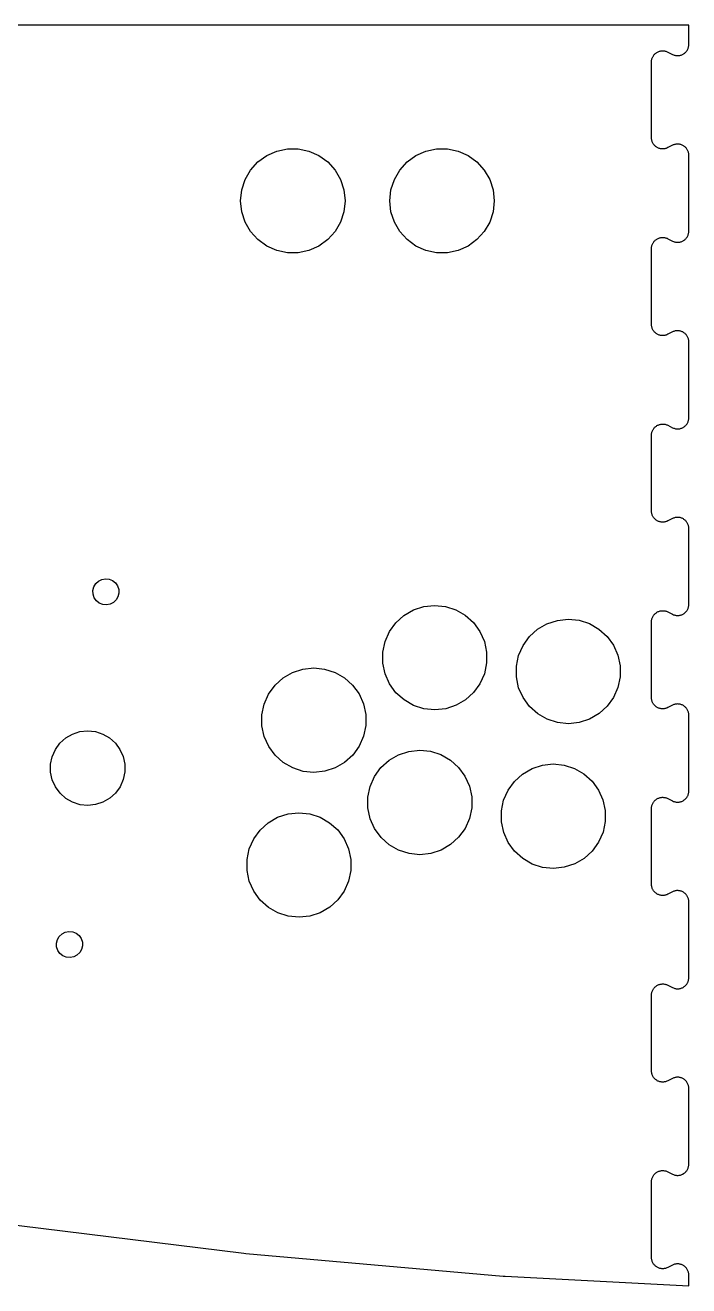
# Model space of a CAD drawing. Header units: metres. Extents: x -612 to 612, y -340 to 1400.
# Drawn here: x -282.9 to -105, y 362.3 to 700 of the extents above; entities that cross this region are included whole.
import ezdxf

# ---------------------------------------------------------------- set-up
doc = ezdxf.new("R2010")
doc.units = ezdxf.units.M

msp = doc.modelspace()

# ---------------------------------------------------------------- linework, layer by layer
for p, q in [((-105, 700), (-529.184, 700)), ((-105, 694.854), (-105, 700)), ((-114.136, 692.25), (-114, 692.38)), ((-114, 692.38), (-113.856, 692.501)), ((-113.856, 692.501), (-113.704, 692.613)), ((-113.704, 692.613), (-113.546, 692.715)), ((-113.546, 692.715), (-113.381, 692.807)), ((-113.381, 692.807), (-113.212, 692.889)), ((-113.212, 692.889), (-113.037, 692.959)), ((-113.037, 692.959), (-112.858, 693.019)), ((-112.858, 693.019), (-112.676, 693.067)), ((-112.676, 693.067), (-112.492, 693.104)), ((-112.492, 693.104), (-112.305, 693.129)), ((-112.305, 693.129), (-112.117, 693.142)), ((-112.117, 693.142), (-111.929, 693.144)), ((-111.929, 693.144), (-111.741, 693.133)), ((-111.741, 693.133), (-111.554, 693.111)), ((-111.554, 693.111), (-111.368, 693.077)), ((-111.368, 693.077), (-111.185, 693.032)), ((-111.185, 693.032), (-111.006, 692.975)), ((-111.006, 692.975), (-110.83, 692.907)), ((-110.83, 692.907), (-110.616, 692.808)), ((-110.616, 692.808), (-109.342, 692.171)), ((-106.393, 692.321), (-106.237, 692.427)), ((-106.237, 692.427), (-106.088, 692.543)), ((-106.088, 692.543), (-105.946, 692.667)), ((-105.946, 692.667), (-105.813, 692.8)), ((-105.813, 692.8), (-105.688, 692.942)), ((-105.688, 692.942), (-105.573, 693.091)), ((-105.573, 693.091), (-105.467, 693.247)), ((-105.467, 693.247), (-105.371, 693.409)), ((-105.371, 693.409), (-105.286, 693.577)), ((-105.286, 693.577), (-105.211, 693.75)), ((-105.211, 693.75), (-105.147, 693.927)), ((-105.147, 693.927), (-105.094, 694.108)), ((-105.094, 694.108), (-105.053, 694.292)), ((-105.053, 694.292), (-105.024, 694.478)), ((-105.024, 694.478), (-105.006, 694.666)), ((-105.006, 694.666), (-105, 694.854)), ((-115, 690.081), (-114.985, 690.423)), ((-115, 669.901), (-115, 690.081)), ((-114.985, 690.423), (-114.965, 690.592)), ((-114.965, 690.592), (-114.931, 690.778)), ((-114.931, 690.778), (-114.886, 690.961)), ((-114.886, 690.961), (-114.829, 691.14)), ((-114.829, 691.14), (-114.761, 691.316)), ((-114.761, 691.316), (-114.682, 691.487)), ((-114.682, 691.487), (-114.592, 691.653)), ((-114.592, 691.653), (-114.493, 691.812)), ((-114.493, 691.812), (-114.383, 691.966)), ((-114.383, 691.966), (-114.264, 692.112)), ((-114.264, 692.112), (-114.136, 692.25)), ((-109.342, 692.171), (-109.104, 692.065)), ((-109.104, 692.065), (-108.927, 692.001)), ((-108.927, 692.001), (-108.746, 691.948)), ((-108.746, 691.948), (-108.562, 691.907)), ((-108.562, 691.907), (-108.376, 691.878)), ((-108.376, 691.878), (-108.188, 691.86)), ((-108.188, 691.86), (-108, 691.854)), ((-108, 691.854), (-107.812, 691.86)), ((-107.812, 691.86), (-107.624, 691.878)), ((-107.624, 691.878), (-107.438, 691.907)), ((-107.438, 691.907), (-107.254, 691.948)), ((-107.254, 691.948), (-107.073, 692.001)), ((-107.073, 692.001), (-106.896, 692.065)), ((-106.896, 692.065), (-106.723, 692.14)), ((-106.723, 692.14), (-106.555, 692.225)), ((-106.555, 692.225), (-106.393, 692.321)), ((-114.993, 669.666), (-115, 669.901)), ((-114.975, 669.478), (-114.993, 669.666)), ((-114.945, 669.292), (-114.975, 669.478)), ((-114.904, 669.108), (-114.945, 669.292)), ((-114.852, 668.927), (-114.904, 669.108)), ((-114.788, 668.75), (-114.852, 668.927)), ((-114.713, 668.577), (-114.788, 668.75)), ((-218.151, 665.074), (-215.477, 666.265)), ((-215.477, 666.265), (-212.614, 666.873)), ((-212.614, 666.873), (-209.688, 666.873)), ((-209.688, 666.873), (-206.825, 666.265)), ((-206.825, 666.265), (-204.151, 665.074)), ((-178.151, 665.074), (-175.477, 666.265)), ((-175.477, 666.265), (-172.614, 666.873)), ((-172.614, 666.873), (-169.688, 666.873)), ((-169.688, 666.873), (-166.825, 666.265)), ((-166.825, 666.265), (-164.151, 665.074)), ((-114.628, 668.409), (-114.713, 668.577)), ((-114.532, 668.248), (-114.628, 668.409)), ((-114.426, 668.092), (-114.532, 668.248)), ((-114.31, 667.943), (-114.426, 668.092)), ((-114.186, 667.802), (-114.31, 667.943)), ((-114.053, 667.668), (-114.186, 667.802)), ((-113.911, 667.544), (-114.053, 667.668)), ((-113.762, 667.428), (-113.911, 667.544)), ((-113.607, 667.322), (-113.762, 667.428)), ((-113.445, 667.227), (-113.607, 667.322)), ((-113.277, 667.141), (-113.445, 667.227)), ((-113.104, 667.066), (-113.277, 667.141)), ((-112.927, 667.002), (-113.104, 667.066)), ((-112.746, 666.95), (-112.927, 667.002)), ((-112.562, 666.909), (-112.746, 666.95)), ((-112.376, 666.879), (-112.562, 666.909)), ((-112.188, 666.862), (-112.376, 666.879)), ((-112, 666.856), (-112.188, 666.862)), ((-111.812, 666.862), (-112, 666.856)), ((-111.624, 666.879), (-111.812, 666.862)), ((-111.438, 666.909), (-111.624, 666.879)), ((-111.254, 666.95), (-111.438, 666.909)), ((-111.073, 667.002), (-111.254, 666.95)), ((-110.913, 667.06), (-111.073, 667.002)), ((-110.6, 667.2), (-110.913, 667.06)), ((-109.342, 667.829), (-110.6, 667.2)), ((-109.171, 667.908), (-109.342, 667.829)), ((-108.995, 667.976), (-109.171, 667.908)), ((-108.815, 668.033), (-108.995, 667.976)), ((-108.632, 668.079), (-108.815, 668.033)), ((-108.447, 668.112), (-108.632, 668.079)), ((-108.26, 668.135), (-108.447, 668.112)), ((-108.071, 668.145), (-108.26, 668.135)), ((-107.883, 668.144), (-108.071, 668.145)), ((-107.695, 668.13), (-107.883, 668.144)), ((-107.508, 668.105), (-107.695, 668.13)), ((-107.323, 668.069), (-107.508, 668.105)), ((-107.141, 668.02), (-107.323, 668.069)), ((-106.962, 667.961), (-107.141, 668.02)), ((-106.788, 667.89), (-106.962, 667.961)), ((-106.618, 667.809), (-106.788, 667.89)), ((-106.453, 667.716), (-106.618, 667.809)), ((-106.295, 667.614), (-106.453, 667.716)), ((-106.143, 667.502), (-106.295, 667.614)), ((-105.999, 667.381), (-106.143, 667.502)), ((-105.863, 667.251), (-105.999, 667.381)), ((-105.735, 667.113), (-105.863, 667.251)), ((-105.616, 666.967), (-105.735, 667.113)), ((-105.506, 666.813), (-105.616, 666.967)), ((-105.406, 666.653), (-105.506, 666.813)), ((-105.317, 666.488), (-105.406, 666.653)), ((-105.238, 666.316), (-105.317, 666.488)), ((-105.17, 666.141), (-105.238, 666.316)), ((-105.113, 665.961), (-105.17, 666.141)), ((-105.067, 665.778), (-105.113, 665.961)), ((-105.033, 665.593), (-105.067, 665.778)), ((-105.011, 665.406), (-105.033, 665.593)), ((-105, 665.146), (-105.011, 665.406)), ((-222.477, 661.179), (-220.519, 663.354)), ((-220.519, 663.354), (-218.151, 665.074)), ((-204.151, 665.074), (-201.783, 663.354)), ((-201.783, 663.354), (-199.825, 661.179)), ((-182.477, 661.179), (-180.519, 663.354)), ((-180.519, 663.354), (-178.151, 665.074)), ((-164.151, 665.074), (-161.783, 663.354)), ((-161.783, 663.354), (-159.825, 661.179)), ((-105, 644.854), (-105, 665.146)), ((-224.845, 655.861), (-223.941, 658.644)), ((-223.941, 658.644), (-222.477, 661.179)), ((-199.825, 661.179), (-198.361, 658.644)), ((-198.361, 658.644), (-197.457, 655.861)), ((-184.845, 655.861), (-183.941, 658.644)), ((-183.941, 658.644), (-182.477, 661.179)), ((-159.825, 661.179), (-158.361, 658.644)), ((-158.361, 658.644), (-157.457, 655.861)), ((-225.151, 652.95), (-224.845, 655.861)), ((-197.457, 655.861), (-197.151, 652.95)), ((-185.151, 652.95), (-184.845, 655.861)), ((-157.457, 655.861), (-157.151, 652.95)), ((-224.845, 650.039), (-225.151, 652.95)), ((-197.151, 652.95), (-197.457, 650.039)), ((-184.845, 650.039), (-185.151, 652.95)), ((-157.151, 652.95), (-157.457, 650.039)), ((-223.941, 647.256), (-224.845, 650.039)), ((-197.457, 650.039), (-198.361, 647.256)), ((-183.941, 647.256), (-184.845, 650.039)), ((-157.457, 650.039), (-158.361, 647.256)), ((-222.477, 644.721), (-223.941, 647.256)), ((-198.361, 647.256), (-199.825, 644.721)), ((-182.477, 644.721), (-183.941, 647.256)), ((-158.361, 647.256), (-159.825, 644.721)), ((-220.519, 642.546), (-222.477, 644.721)), ((-218.151, 640.826), (-220.519, 642.546)), ((-201.783, 642.546), (-204.151, 640.826)), ((-199.825, 644.721), (-201.783, 642.546)), ((-180.519, 642.546), (-182.477, 644.721)), ((-178.151, 640.826), (-180.519, 642.546)), ((-161.783, 642.546), (-164.151, 640.826)), ((-159.825, 644.721), (-161.783, 642.546)), ((-114.592, 641.653), (-114.493, 641.812)), ((-114.493, 641.812), (-114.383, 641.966)), ((-114.383, 641.966), (-114.264, 642.112)), ((-114.264, 642.112), (-114.136, 642.25)), ((-114.136, 642.25), (-114, 642.38)), ((-114, 642.38), (-113.856, 642.501)), ((-113.856, 642.501), (-113.704, 642.613)), ((-113.704, 642.613), (-113.546, 642.715)), ((-113.546, 642.715), (-113.381, 642.807)), ((-113.381, 642.807), (-113.212, 642.889)), ((-113.212, 642.889), (-113.037, 642.959)), ((-113.037, 642.959), (-112.858, 643.019)), ((-112.858, 643.019), (-112.676, 643.067)), ((-112.676, 643.067), (-112.492, 643.104)), ((-112.492, 643.104), (-112.305, 643.129)), ((-112.305, 643.129), (-112.117, 643.142)), ((-112.117, 643.142), (-111.929, 643.144)), ((-111.929, 643.144), (-111.741, 643.133)), ((-111.741, 643.133), (-111.554, 643.111)), ((-111.554, 643.111), (-111.368, 643.077)), ((-111.368, 643.077), (-111.185, 643.032)), ((-111.185, 643.032), (-111.006, 642.975)), ((-111.006, 642.975), (-110.83, 642.907)), ((-110.83, 642.907), (-110.616, 642.808)), ((-110.616, 642.808), (-109.342, 642.171)), ((-109.342, 642.171), (-109.104, 642.065)), ((-109.104, 642.065), (-108.927, 642.001)), ((-108.927, 642.001), (-108.746, 641.948)), ((-108.746, 641.948), (-108.562, 641.907)), ((-108.562, 641.907), (-108.376, 641.878)), ((-108.376, 641.878), (-108.188, 641.86)), ((-108.188, 641.86), (-108, 641.854)), ((-108, 641.854), (-107.812, 641.86)), ((-107.812, 641.86), (-107.624, 641.878)), ((-107.624, 641.878), (-107.438, 641.907)), ((-107.438, 641.907), (-107.254, 641.948)), ((-107.254, 641.948), (-107.073, 642.001)), ((-107.073, 642.001), (-106.896, 642.065)), ((-106.896, 642.065), (-106.723, 642.14)), ((-106.723, 642.14), (-106.555, 642.225)), ((-106.555, 642.225), (-106.393, 642.321)), ((-106.393, 642.321), (-106.237, 642.427)), ((-106.237, 642.427), (-106.088, 642.543)), ((-106.088, 642.543), (-105.946, 642.667)), ((-105.946, 642.667), (-105.813, 642.8)), ((-105.813, 642.8), (-105.688, 642.942)), ((-105.688, 642.942), (-105.573, 643.091)), ((-105.573, 643.091), (-105.467, 643.247)), ((-105.467, 643.247), (-105.371, 643.409)), ((-105.371, 643.409), (-105.286, 643.577)), ((-105.286, 643.577), (-105.211, 643.75)), ((-105.211, 643.75), (-105.147, 643.927)), ((-105.147, 643.927), (-105.094, 644.108)), ((-105.094, 644.108), (-105.053, 644.292)), ((-105.053, 644.292), (-105.024, 644.478)), ((-105.024, 644.478), (-105.006, 644.666)), ((-105.006, 644.666), (-105, 644.854)), ((-215.477, 639.635), (-218.151, 640.826)), ((-212.614, 639.027), (-215.477, 639.635)), ((-209.688, 639.027), (-212.614, 639.027)), ((-206.825, 639.635), (-209.688, 639.027)), ((-204.151, 640.826), (-206.825, 639.635)), ((-175.477, 639.635), (-178.151, 640.826)), ((-172.614, 639.027), (-175.477, 639.635)), ((-169.688, 639.027), (-172.614, 639.027)), ((-166.825, 639.635), (-169.688, 639.027)), ((-164.151, 640.826), (-166.825, 639.635)), ((-115, 640.081), (-114.985, 640.423)), ((-115, 619.901), (-115, 640.081)), ((-114.985, 640.423), (-114.965, 640.592)), ((-114.965, 640.592), (-114.931, 640.778)), ((-114.931, 640.778), (-114.886, 640.961)), ((-114.886, 640.961), (-114.829, 641.14)), ((-114.829, 641.14), (-114.761, 641.316)), ((-114.761, 641.316), (-114.682, 641.487)), ((-114.682, 641.487), (-114.592, 641.653)), ((-114.993, 619.666), (-115, 619.901)), ((-114.975, 619.478), (-114.993, 619.666)), ((-114.945, 619.292), (-114.975, 619.478)), ((-114.904, 619.108), (-114.945, 619.292)), ((-114.852, 618.927), (-114.904, 619.108)), ((-114.788, 618.75), (-114.852, 618.927)), ((-114.713, 618.577), (-114.788, 618.75)), ((-114.628, 618.409), (-114.713, 618.577)), ((-114.532, 618.248), (-114.628, 618.409)), ((-114.426, 618.092), (-114.532, 618.248)), ((-114.31, 617.943), (-114.426, 618.092)), ((-108.632, 618.079), (-108.815, 618.033)), ((-108.447, 618.112), (-108.632, 618.079)), ((-108.26, 618.135), (-108.447, 618.112)), ((-108.071, 618.145), (-108.26, 618.135)), ((-107.883, 618.144), (-108.071, 618.145)), ((-107.695, 618.13), (-107.883, 618.144)), ((-107.508, 618.105), (-107.695, 618.13)), ((-107.323, 618.069), (-107.508, 618.105)), ((-107.141, 618.02), (-107.323, 618.069)), ((-114.186, 617.802), (-114.31, 617.943)), ((-114.053, 617.668), (-114.186, 617.802)), ((-113.911, 617.544), (-114.053, 617.668)), ((-113.762, 617.428), (-113.911, 617.544)), ((-113.607, 617.322), (-113.762, 617.428)), ((-113.445, 617.227), (-113.607, 617.322)), ((-113.277, 617.141), (-113.445, 617.227)), ((-113.104, 617.066), (-113.277, 617.141)), ((-112.927, 617.002), (-113.104, 617.066)), ((-112.746, 616.95), (-112.927, 617.002)), ((-112.562, 616.909), (-112.746, 616.95)), ((-112.376, 616.879), (-112.562, 616.909)), ((-112.188, 616.862), (-112.376, 616.879)), ((-112, 616.856), (-112.188, 616.862)), ((-111.812, 616.862), (-112, 616.856)), ((-111.624, 616.879), (-111.812, 616.862)), ((-111.438, 616.909), (-111.624, 616.879)), ((-111.254, 616.95), (-111.438, 616.909)), ((-111.073, 617.002), (-111.254, 616.95)), ((-110.913, 617.06), (-111.073, 617.002)), ((-110.6, 617.2), (-110.913, 617.06)), ((-109.342, 617.829), (-110.6, 617.2)), ((-109.171, 617.908), (-109.342, 617.829)), ((-108.995, 617.976), (-109.171, 617.908)), ((-108.815, 618.033), (-108.995, 617.976)), ((-106.962, 617.961), (-107.141, 618.02)), ((-106.788, 617.89), (-106.962, 617.961)), ((-106.618, 617.809), (-106.788, 617.89)), ((-106.453, 617.716), (-106.618, 617.809)), ((-106.295, 617.614), (-106.453, 617.716)), ((-106.143, 617.502), (-106.295, 617.614)), ((-105.999, 617.381), (-106.143, 617.502)), ((-105.863, 617.251), (-105.999, 617.381)), ((-105.735, 617.113), (-105.863, 617.251)), ((-105.616, 616.967), (-105.735, 617.113)), ((-105.506, 616.813), (-105.616, 616.967)), ((-105.406, 616.653), (-105.506, 616.813)), ((-105.317, 616.488), (-105.406, 616.653)), ((-105.238, 616.316), (-105.317, 616.488)), ((-105.17, 616.141), (-105.238, 616.316)), ((-105.113, 615.961), (-105.17, 616.141)), ((-105.067, 615.778), (-105.113, 615.961)), ((-105.033, 615.593), (-105.067, 615.778)), ((-105.011, 615.406), (-105.033, 615.593)), ((-105, 615.146), (-105.011, 615.406)), ((-105, 594.854), (-105, 615.146)), ((-105.053, 594.292), (-105.024, 594.478)), ((-105.024, 594.478), (-105.006, 594.666)), ((-105.006, 594.666), (-105, 594.854)), ((-114.886, 590.961), (-114.829, 591.14)), ((-114.829, 591.14), (-114.761, 591.316)), ((-114.761, 591.316), (-114.682, 591.487)), ((-114.682, 591.487), (-114.592, 591.653)), ((-114.592, 591.653), (-114.493, 591.812)), ((-114.493, 591.812), (-114.383, 591.966)), ((-114.383, 591.966), (-114.264, 592.112)), ((-114.264, 592.112), (-114.136, 592.25)), ((-114.136, 592.25), (-114, 592.38)), ((-114, 592.38), (-113.856, 592.501)), ((-113.856, 592.501), (-113.704, 592.613)), ((-113.704, 592.613), (-113.546, 592.715)), ((-113.546, 592.715), (-113.381, 592.807)), ((-113.381, 592.807), (-113.212, 592.889)), ((-113.212, 592.889), (-113.037, 592.959)), ((-113.037, 592.959), (-112.858, 593.019)), ((-112.858, 593.019), (-112.676, 593.067)), ((-112.676, 593.067), (-112.492, 593.104)), ((-112.492, 593.104), (-112.305, 593.129)), ((-112.305, 593.129), (-112.117, 593.142)), ((-112.117, 593.142), (-111.929, 593.144)), ((-111.929, 593.144), (-111.741, 593.133)), ((-111.741, 593.133), (-111.554, 593.111)), ((-111.554, 593.111), (-111.368, 593.077)), ((-111.368, 593.077), (-111.185, 593.032)), ((-111.185, 593.032), (-111.006, 592.975)), ((-111.006, 592.975), (-110.83, 592.907)), ((-110.83, 592.907), (-110.616, 592.808)), ((-110.616, 592.808), (-109.342, 592.171)), ((-109.342, 592.171), (-109.104, 592.065)), ((-109.104, 592.065), (-108.927, 592.001)), ((-108.927, 592.001), (-108.746, 591.948)), ((-108.746, 591.948), (-108.562, 591.907)), ((-108.562, 591.907), (-108.376, 591.878)), ((-108.376, 591.878), (-108.188, 591.86)), ((-108.188, 591.86), (-108, 591.854)), ((-108, 591.854), (-107.812, 591.86)), ((-107.812, 591.86), (-107.624, 591.878)), ((-107.624, 591.878), (-107.438, 591.907)), ((-107.438, 591.907), (-107.254, 591.948)), ((-107.254, 591.948), (-107.073, 592.001)), ((-107.073, 592.001), (-106.896, 592.065)), ((-106.896, 592.065), (-106.723, 592.14)), ((-106.723, 592.14), (-106.555, 592.225)), ((-106.555, 592.225), (-106.393, 592.321)), ((-106.393, 592.321), (-106.237, 592.427)), ((-106.237, 592.427), (-106.088, 592.543)), ((-106.088, 592.543), (-105.946, 592.667)), ((-105.946, 592.667), (-105.813, 592.8)), ((-105.813, 592.8), (-105.688, 592.942)), ((-105.688, 592.942), (-105.573, 593.091)), ((-105.573, 593.091), (-105.467, 593.247)), ((-105.467, 593.247), (-105.371, 593.409)), ((-105.371, 593.409), (-105.286, 593.577)), ((-105.286, 593.577), (-105.211, 593.75)), ((-105.211, 593.75), (-105.147, 593.927)), ((-105.147, 593.927), (-105.094, 594.108)), ((-105.094, 594.108), (-105.053, 594.292)), ((-115, 590.081), (-114.985, 590.423)), ((-115, 569.901), (-115, 590.081)), ((-114.985, 590.423), (-114.965, 590.592)), ((-114.965, 590.592), (-114.931, 590.778)), ((-114.931, 590.778), (-114.886, 590.961)), ((-114.993, 569.666), (-115, 569.901)), ((-114.975, 569.478), (-114.993, 569.666)), ((-114.945, 569.292), (-114.975, 569.478)), ((-114.904, 569.108), (-114.945, 569.292)), ((-114.852, 568.927), (-114.904, 569.108)), ((-114.788, 568.75), (-114.852, 568.927)), ((-114.713, 568.577), (-114.788, 568.75)), ((-114.628, 568.409), (-114.713, 568.577)), ((-114.532, 568.248), (-114.628, 568.409)), ((-114.426, 568.092), (-114.532, 568.248)), ((-114.31, 567.943), (-114.426, 568.092)), ((-114.186, 567.802), (-114.31, 567.943)), ((-114.053, 567.668), (-114.186, 567.802)), ((-113.911, 567.544), (-114.053, 567.668)), ((-113.762, 567.428), (-113.911, 567.544)), ((-113.607, 567.322), (-113.762, 567.428)), ((-109.342, 567.829), (-110.6, 567.2)), ((-109.171, 567.908), (-109.342, 567.829)), ((-108.995, 567.976), (-109.171, 567.908)), ((-108.815, 568.033), (-108.995, 567.976)), ((-108.632, 568.079), (-108.815, 568.033)), ((-108.447, 568.112), (-108.632, 568.079)), ((-108.26, 568.135), (-108.447, 568.112)), ((-108.071, 568.145), (-108.26, 568.135)), ((-107.883, 568.144), (-108.071, 568.145)), ((-107.695, 568.13), (-107.883, 568.144)), ((-107.508, 568.105), (-107.695, 568.13)), ((-107.323, 568.069), (-107.508, 568.105)), ((-107.141, 568.02), (-107.323, 568.069)), ((-106.962, 567.961), (-107.141, 568.02)), ((-106.788, 567.89), (-106.962, 567.961)), ((-106.618, 567.809), (-106.788, 567.89)), ((-106.453, 567.716), (-106.618, 567.809)), ((-106.295, 567.614), (-106.453, 567.716)), ((-106.143, 567.502), (-106.295, 567.614)), ((-105.999, 567.381), (-106.143, 567.502)), ((-105.863, 567.251), (-105.999, 567.381)), ((-113.445, 567.227), (-113.607, 567.322)), ((-113.277, 567.141), (-113.445, 567.227)), ((-113.104, 567.066), (-113.277, 567.141)), ((-112.927, 567.002), (-113.104, 567.066)), ((-112.746, 566.95), (-112.927, 567.002)), ((-112.562, 566.909), (-112.746, 566.95)), ((-112.376, 566.879), (-112.562, 566.909)), ((-112.188, 566.862), (-112.376, 566.879)), ((-112, 566.856), (-112.188, 566.862)), ((-111.812, 566.862), (-112, 566.856)), ((-111.624, 566.879), (-111.812, 566.862)), ((-111.438, 566.909), (-111.624, 566.879)), ((-111.254, 566.95), (-111.438, 566.909)), ((-111.073, 567.002), (-111.254, 566.95)), ((-110.913, 567.06), (-111.073, 567.002)), ((-110.6, 567.2), (-110.913, 567.06)), ((-105.735, 567.113), (-105.863, 567.251)), ((-105.616, 566.967), (-105.735, 567.113)), ((-105.506, 566.813), (-105.616, 566.967)), ((-105.406, 566.653), (-105.506, 566.813)), ((-105.317, 566.488), (-105.406, 566.653)), ((-105.238, 566.316), (-105.317, 566.488)), ((-105.17, 566.141), (-105.238, 566.316)), ((-105.113, 565.961), (-105.17, 566.141)), ((-105.067, 565.778), (-105.113, 565.961)), ((-105.033, 565.593), (-105.067, 565.778)), ((-105.011, 565.406), (-105.033, 565.593)), ((-105, 565.146), (-105.011, 565.406)), ((-105, 544.854), (-105, 565.146)), ((-264.007, 550.393), (-263.281, 551.075)), ((-263.281, 551.075), (-262.392, 551.525)), ((-262.392, 551.525), (-261.412, 551.706)), ((-261.412, 551.706), (-260.422, 551.604)), ((-260.422, 551.604), (-259.5, 551.227)), ((-259.5, 551.227), (-258.721, 550.605)), ((-258.721, 550.605), (-258.15, 549.789)), ((-264.754, 548.568), (-264.512, 549.534)), ((-264.714, 547.573), (-264.754, 548.568)), ((-264.396, 546.629), (-264.714, 547.573)), ((-264.512, 549.534), (-264.007, 550.393)), ((-258.15, 549.789), (-257.831, 548.845)), ((-257.791, 547.85), (-258.033, 546.883)), ((-257.831, 548.845), (-257.791, 547.85)), ((-263.824, 545.813), (-264.396, 546.629)), ((-263.046, 545.191), (-263.824, 545.813)), ((-262.124, 544.814), (-263.046, 545.191)), ((-261.133, 544.712), (-262.124, 544.814)), ((-260.153, 544.893), (-261.133, 544.712)), ((-259.264, 545.342), (-260.153, 544.893)), ((-258.538, 546.024), (-259.264, 545.342)), ((-258.033, 546.883), (-258.538, 546.024)), ((-178.836, 543.346), (-176.054, 544.256)), ((-176.054, 544.256), (-173.144, 544.567)), ((-173.144, 544.567), (-170.233, 544.267)), ((-170.233, 544.267), (-167.448, 543.367)), ((-105.286, 543.577), (-105.211, 543.75)), ((-105.211, 543.75), (-105.147, 543.927)), ((-105.147, 543.927), (-105.094, 544.108)), ((-105.094, 544.108), (-105.053, 544.292)), ((-105.053, 544.292), (-105.024, 544.478)), ((-105.024, 544.478), (-105.006, 544.666)), ((-105.006, 544.666), (-105, 544.854)), ((-183.54, 539.915), (-181.368, 541.878)), ((-181.368, 541.878), (-178.836, 543.346)), ((-167.448, 543.367), (-164.91, 541.909)), ((-164.91, 541.909), (-162.732, 539.955)), ((-143.026, 539.651), (-140.245, 540.56)), ((-140.245, 540.56), (-137.334, 540.872)), ((-137.334, 540.872), (-134.423, 540.571)), ((-134.423, 540.571), (-131.638, 539.672)), ((-115, 540.081), (-114.985, 540.423)), ((-114.985, 540.423), (-114.965, 540.592)), ((-114.965, 540.592), (-114.931, 540.778)), ((-114.931, 540.778), (-114.886, 540.961)), ((-114.886, 540.961), (-114.829, 541.14)), ((-114.829, 541.14), (-114.761, 541.316)), ((-114.761, 541.316), (-114.682, 541.487)), ((-114.682, 541.487), (-114.592, 541.653)), ((-114.592, 541.653), (-114.493, 541.812)), ((-114.493, 541.812), (-114.383, 541.966)), ((-114.383, 541.966), (-114.264, 542.112)), ((-114.264, 542.112), (-114.136, 542.25)), ((-114.136, 542.25), (-114, 542.38)), ((-114, 542.38), (-113.856, 542.501)), ((-113.856, 542.501), (-113.704, 542.613)), ((-113.704, 542.613), (-113.546, 542.715)), ((-113.546, 542.715), (-113.381, 542.807)), ((-113.381, 542.807), (-113.212, 542.889)), ((-113.212, 542.889), (-113.037, 542.959)), ((-113.037, 542.959), (-112.858, 543.019)), ((-112.858, 543.019), (-112.676, 543.067)), ((-112.676, 543.067), (-112.492, 543.104)), ((-112.492, 543.104), (-112.305, 543.129)), ((-112.305, 543.129), (-112.117, 543.142)), ((-112.117, 543.142), (-111.929, 543.144)), ((-111.929, 543.144), (-111.741, 543.133)), ((-111.741, 543.133), (-111.554, 543.111)), ((-111.554, 543.111), (-111.368, 543.077)), ((-111.368, 543.077), (-111.185, 543.032)), ((-111.185, 543.032), (-111.006, 542.975)), ((-111.006, 542.975), (-110.83, 542.907)), ((-110.83, 542.907), (-110.616, 542.808)), ((-110.616, 542.808), (-109.342, 542.171)), ((-109.342, 542.171), (-109.104, 542.065)), ((-109.104, 542.065), (-108.927, 542.001)), ((-108.927, 542.001), (-108.746, 541.948)), ((-108.746, 541.948), (-108.562, 541.907)), ((-108.562, 541.907), (-108.376, 541.878)), ((-108.376, 541.878), (-108.188, 541.86)), ((-108.188, 541.86), (-108, 541.854)), ((-108, 541.854), (-107.812, 541.86)), ((-107.812, 541.86), (-107.624, 541.878)), ((-107.624, 541.878), (-107.438, 541.907)), ((-107.438, 541.907), (-107.254, 541.948)), ((-107.254, 541.948), (-107.073, 542.001)), ((-107.073, 542.001), (-106.896, 542.065)), ((-106.896, 542.065), (-106.723, 542.14)), ((-106.723, 542.14), (-106.555, 542.225)), ((-106.555, 542.225), (-106.393, 542.321)), ((-106.393, 542.321), (-106.237, 542.427)), ((-106.237, 542.427), (-106.088, 542.543)), ((-106.088, 542.543), (-105.946, 542.667)), ((-105.946, 542.667), (-105.813, 542.8)), ((-105.813, 542.8), (-105.688, 542.942)), ((-105.688, 542.942), (-105.573, 543.091)), ((-105.573, 543.091), (-105.467, 543.247)), ((-105.467, 543.247), (-105.371, 543.409)), ((-105.371, 543.409), (-105.286, 543.577)), ((-186.441, 534.868), (-185.255, 537.544)), ((-185.255, 537.544), (-183.54, 539.915)), ((-162.732, 539.955), (-161.007, 537.59)), ((-161.007, 537.59), (-159.811, 534.918)), ((-147.73, 536.22), (-145.558, 538.182)), ((-145.558, 538.182), (-143.026, 539.651)), ((-131.638, 539.672), (-129.1, 538.214)), ((-129.1, 538.214), (-126.922, 536.259)), ((-115, 519.901), (-115, 540.081)), ((-187.044, 532.004), (-186.441, 534.868)), ((-159.811, 534.918), (-159.197, 532.057)), ((-150.631, 531.173), (-149.446, 533.849)), ((-149.446, 533.849), (-147.73, 536.22)), ((-126.922, 536.259), (-125.197, 533.895)), ((-125.197, 533.895), (-124.001, 531.223)), ((-187.038, 529.077), (-187.044, 532.004)), ((-159.197, 532.057), (-159.192, 529.13)), ((-151.234, 528.309), (-150.631, 531.173)), ((-124.001, 531.223), (-123.387, 528.362)), ((-211.228, 526.582), (-208.446, 527.492)), ((-208.446, 527.492), (-205.536, 527.803)), ((-205.536, 527.803), (-202.625, 527.503)), ((-202.625, 527.503), (-199.84, 526.604)), ((-186.424, 526.216), (-187.038, 529.077)), ((-159.192, 529.13), (-159.795, 526.266)), ((-151.228, 525.382), (-151.234, 528.309)), ((-123.387, 528.362), (-123.382, 525.435)), ((-215.931, 523.151), (-213.76, 525.114)), ((-213.76, 525.114), (-211.228, 526.582)), ((-199.84, 526.604), (-197.302, 525.145)), ((-197.302, 525.145), (-195.123, 523.191)), ((-185.229, 523.544), (-186.424, 526.216)), ((-183.504, 521.18), (-185.229, 523.544)), ((-160.98, 523.59), (-162.696, 521.219)), ((-159.795, 526.266), (-160.98, 523.59)), ((-150.615, 522.52), (-151.228, 525.382)), ((-123.382, 525.435), (-123.985, 522.571)), ((-218.833, 518.104), (-217.647, 520.78)), ((-217.647, 520.78), (-215.931, 523.151)), ((-195.123, 523.191), (-193.399, 520.826)), ((-193.399, 520.826), (-192.203, 518.155)), ((-181.325, 519.225), (-183.504, 521.18)), ((-162.696, 521.219), (-164.867, 519.256)), ((-149.419, 519.849), (-150.615, 522.52)), ((-123.985, 522.571), (-125.17, 519.895)), ((-219.436, 515.24), (-218.833, 518.104)), ((-192.203, 518.155), (-191.589, 515.293)), ((-178.788, 517.767), (-181.325, 519.225)), ((-176.003, 516.867), (-178.788, 517.767)), ((-173.091, 516.567), (-176.003, 516.867)), ((-170.181, 516.878), (-173.091, 516.567)), ((-167.399, 517.788), (-170.181, 516.878)), ((-164.867, 519.256), (-167.399, 517.788)), ((-147.694, 517.484), (-149.419, 519.849)), ((-145.515, 515.53), (-147.694, 517.484)), ((-126.886, 517.524), (-129.058, 515.561)), ((-125.17, 519.895), (-126.886, 517.524)), ((-114.993, 519.666), (-115, 519.901)), ((-114.975, 519.478), (-114.993, 519.666)), ((-114.945, 519.292), (-114.975, 519.478)), ((-114.904, 519.108), (-114.945, 519.292)), ((-114.852, 518.927), (-114.904, 519.108)), ((-114.788, 518.75), (-114.852, 518.927)), ((-114.713, 518.577), (-114.788, 518.75)), ((-114.628, 518.409), (-114.713, 518.577)), ((-114.532, 518.248), (-114.628, 518.409)), ((-114.426, 518.092), (-114.532, 518.248)), ((-114.31, 517.943), (-114.426, 518.092)), ((-114.186, 517.802), (-114.31, 517.943)), ((-114.053, 517.668), (-114.186, 517.802)), ((-113.911, 517.544), (-114.053, 517.668)), ((-113.762, 517.428), (-113.911, 517.544)), ((-113.607, 517.322), (-113.762, 517.428)), ((-113.445, 517.227), (-113.607, 517.322)), ((-113.277, 517.141), (-113.445, 517.227)), ((-113.104, 517.066), (-113.277, 517.141)), ((-112.927, 517.002), (-113.104, 517.066)), ((-112.746, 516.95), (-112.927, 517.002)), ((-112.562, 516.909), (-112.746, 516.95)), ((-112.376, 516.879), (-112.562, 516.909)), ((-112.188, 516.862), (-112.376, 516.879)), ((-112, 516.856), (-112.188, 516.862)), ((-111.812, 516.862), (-112, 516.856)), ((-111.624, 516.879), (-111.812, 516.862)), ((-111.438, 516.909), (-111.624, 516.879)), ((-111.254, 516.95), (-111.438, 516.909)), ((-111.073, 517.002), (-111.254, 516.95)), ((-110.913, 517.06), (-111.073, 517.002)), ((-110.6, 517.2), (-110.913, 517.06)), ((-109.342, 517.829), (-110.6, 517.2)), ((-109.171, 517.908), (-109.342, 517.829)), ((-108.995, 517.976), (-109.171, 517.908)), ((-108.815, 518.033), (-108.995, 517.976)), ((-108.632, 518.079), (-108.815, 518.033)), ((-108.447, 518.112), (-108.632, 518.079)), ((-108.26, 518.135), (-108.447, 518.112)), ((-108.071, 518.145), (-108.26, 518.135)), ((-107.883, 518.144), (-108.071, 518.145)), ((-107.695, 518.13), (-107.883, 518.144)), ((-107.508, 518.105), (-107.695, 518.13)), ((-107.323, 518.069), (-107.508, 518.105)), ((-107.141, 518.02), (-107.323, 518.069)), ((-106.962, 517.961), (-107.141, 518.02)), ((-106.788, 517.89), (-106.962, 517.961)), ((-106.618, 517.809), (-106.788, 517.89)), ((-106.453, 517.716), (-106.618, 517.809)), ((-106.295, 517.614), (-106.453, 517.716)), ((-106.143, 517.502), (-106.295, 517.614)), ((-105.999, 517.381), (-106.143, 517.502)), ((-105.863, 517.251), (-105.999, 517.381)), ((-105.735, 517.113), (-105.863, 517.251)), ((-105.616, 516.967), (-105.735, 517.113)), ((-105.506, 516.813), (-105.616, 516.967)), ((-105.406, 516.653), (-105.506, 516.813)), ((-219.43, 512.314), (-219.436, 515.24)), ((-191.589, 515.293), (-191.584, 512.366)), ((-142.978, 514.071), (-145.515, 515.53)), ((-140.193, 513.172), (-142.978, 514.071)), ((-131.589, 514.093), (-134.371, 513.183)), ((-129.058, 515.561), (-131.589, 514.093)), ((-105.317, 516.488), (-105.406, 516.653)), ((-105.238, 516.316), (-105.317, 516.488)), ((-105.17, 516.141), (-105.238, 516.316)), ((-105.113, 515.961), (-105.17, 516.141)), ((-105.067, 515.778), (-105.113, 515.961)), ((-105.033, 515.593), (-105.067, 515.778)), ((-105.011, 515.406), (-105.033, 515.593)), ((-105, 515.146), (-105.011, 515.406)), ((-105, 494.854), (-105, 515.146)), ((-272.041, 509.039), (-270.233, 510.088)), ((-270.233, 510.088), (-268.246, 510.737)), ((-268.246, 510.737), (-266.167, 510.96)), ((-266.167, 510.96), (-264.088, 510.745)), ((-264.088, 510.745), (-262.098, 510.103)), ((-262.098, 510.103), (-260.286, 509.061)), ((-218.816, 509.452), (-219.43, 512.314)), ((-191.584, 512.366), (-192.187, 509.502)), ((-137.281, 512.872), (-140.193, 513.172)), ((-134.371, 513.183), (-137.281, 512.872)), ((-274.818, 505.943), (-273.592, 507.637)), ((-273.592, 507.637), (-272.041, 509.039)), ((-260.286, 509.061), (-258.729, 507.665)), ((-258.729, 507.665), (-257.497, 505.976)), ((-217.621, 506.78), (-218.816, 509.452)), ((-215.896, 504.416), (-217.621, 506.78)), ((-193.372, 506.826), (-195.088, 504.455)), ((-192.187, 509.502), (-193.372, 506.826)), ((-276.095, 501.986), (-275.665, 504.032)), ((-275.665, 504.032), (-274.818, 505.943)), ((-257.497, 505.976), (-256.644, 504.068)), ((-256.644, 504.068), (-256.205, 502.024)), ((-213.717, 502.462), (-215.896, 504.416)), ((-195.088, 504.455), (-197.259, 502.493)), ((-185.371, 503.084), (-182.839, 504.552)), ((-182.839, 504.552), (-180.058, 505.462)), ((-180.058, 505.462), (-177.147, 505.773)), ((-177.147, 505.773), (-174.236, 505.473)), ((-174.236, 505.473), (-171.451, 504.573)), ((-171.451, 504.573), (-168.913, 503.115)), ((-276.091, 499.896), (-276.095, 501.986)), ((-275.653, 497.852), (-276.091, 499.896)), ((-256.201, 499.933), (-256.632, 497.888)), ((-256.205, 502.024), (-256.201, 499.933)), ((-211.18, 501.003), (-213.717, 502.462)), ((-208.394, 500.104), (-211.18, 501.003)), ((-205.483, 499.803), (-208.394, 500.104)), ((-202.573, 500.115), (-205.483, 499.803)), ((-199.791, 501.025), (-202.573, 500.115)), ((-197.259, 502.493), (-199.791, 501.025)), ((-189.259, 498.75), (-187.543, 501.121)), ((-187.543, 501.121), (-185.371, 503.084)), ((-168.913, 503.115), (-166.735, 501.161)), ((-166.735, 501.161), (-165.01, 498.796)), ((-149.562, 499.388), (-147.03, 500.857)), ((-147.03, 500.857), (-144.248, 501.766)), ((-144.248, 501.766), (-141.338, 502.078)), ((-141.338, 502.078), (-138.426, 501.777)), ((-138.426, 501.777), (-135.641, 500.878)), ((-135.641, 500.878), (-133.104, 499.42)), ((-274.799, 495.943), (-275.653, 497.852)), ((-256.632, 497.888), (-257.479, 495.976)), ((-190.444, 496.074), (-189.259, 498.75)), ((-165.01, 498.796), (-163.814, 496.124)), ((-153.449, 495.055), (-151.733, 497.426)), ((-151.733, 497.426), (-149.562, 499.388)), ((-133.104, 499.42), (-130.925, 497.465)), ((-130.925, 497.465), (-129.2, 495.101)), ((-273.567, 494.254), (-274.799, 495.943)), ((-272.011, 492.858), (-273.567, 494.254)), ((-258.704, 494.283), (-260.255, 492.881)), ((-257.479, 495.976), (-258.704, 494.283)), ((-191.047, 493.21), (-190.444, 496.074)), ((-191.041, 490.283), (-191.047, 493.21)), ((-163.814, 496.124), (-163.2, 493.263)), ((-163.2, 493.263), (-163.195, 490.336)), ((-154.634, 492.379), (-153.449, 495.055)), ((-129.2, 495.101), (-128.005, 492.429)), ((-112.676, 493.067), (-112.492, 493.104)), ((-112.492, 493.104), (-112.305, 493.129)), ((-112.305, 493.129), (-112.117, 493.142)), ((-112.117, 493.142), (-111.929, 493.144)), ((-111.929, 493.144), (-111.741, 493.133)), ((-111.741, 493.133), (-111.554, 493.111)), ((-111.554, 493.111), (-111.368, 493.077)), ((-111.368, 493.077), (-111.185, 493.032)), ((-105.688, 492.942), (-105.573, 493.091)), ((-105.573, 493.091), (-105.467, 493.247)), ((-105.467, 493.247), (-105.371, 493.409)), ((-105.371, 493.409), (-105.286, 493.577)), ((-105.286, 493.577), (-105.211, 493.75)), ((-105.211, 493.75), (-105.147, 493.927)), ((-105.147, 493.927), (-105.094, 494.108)), ((-105.094, 494.108), (-105.053, 494.292)), ((-105.053, 494.292), (-105.024, 494.478)), ((-105.024, 494.478), (-105.006, 494.666)), ((-105.006, 494.666), (-105, 494.854)), ((-270.198, 491.817), (-272.011, 492.858)), ((-268.209, 491.174), (-270.198, 491.817)), ((-266.129, 490.96), (-268.209, 491.174)), ((-264.051, 491.182), (-266.129, 490.96)), ((-262.064, 491.832), (-264.051, 491.182)), ((-260.255, 492.881), (-262.064, 491.832)), ((-190.428, 487.422), (-191.041, 490.283)), ((-163.195, 490.336), (-163.798, 487.472)), ((-155.237, 489.515), (-154.634, 492.379)), ((-128.005, 492.429), (-127.391, 489.568)), ((-115, 490.081), (-114.985, 490.423)), ((-115, 469.901), (-115, 490.081)), ((-114.985, 490.423), (-114.965, 490.592)), ((-114.965, 490.592), (-114.931, 490.778)), ((-114.931, 490.778), (-114.886, 490.961)), ((-114.886, 490.961), (-114.829, 491.14)), ((-114.829, 491.14), (-114.761, 491.316)), ((-114.761, 491.316), (-114.682, 491.487)), ((-114.682, 491.487), (-114.592, 491.653)), ((-114.592, 491.653), (-114.493, 491.812)), ((-114.493, 491.812), (-114.383, 491.966)), ((-114.383, 491.966), (-114.264, 492.112)), ((-114.264, 492.112), (-114.136, 492.25)), ((-114.136, 492.25), (-114, 492.38)), ((-114, 492.38), (-113.856, 492.501)), ((-113.856, 492.501), (-113.704, 492.613)), ((-113.704, 492.613), (-113.546, 492.715)), ((-113.546, 492.715), (-113.381, 492.807)), ((-113.381, 492.807), (-113.212, 492.889)), ((-113.212, 492.889), (-113.037, 492.959)), ((-113.037, 492.959), (-112.858, 493.019)), ((-112.858, 493.019), (-112.676, 493.067)), ((-111.185, 493.032), (-111.006, 492.975)), ((-111.006, 492.975), (-110.83, 492.907)), ((-110.83, 492.907), (-110.616, 492.808)), ((-110.616, 492.808), (-109.342, 492.171)), ((-109.342, 492.171), (-109.104, 492.065)), ((-109.104, 492.065), (-108.927, 492.001)), ((-108.927, 492.001), (-108.746, 491.948)), ((-108.746, 491.948), (-108.562, 491.907)), ((-108.562, 491.907), (-108.376, 491.878)), ((-108.376, 491.878), (-108.188, 491.86)), ((-108.188, 491.86), (-108, 491.854)), ((-108, 491.854), (-107.812, 491.86)), ((-107.812, 491.86), (-107.624, 491.878)), ((-107.624, 491.878), (-107.438, 491.907)), ((-107.438, 491.907), (-107.254, 491.948)), ((-107.254, 491.948), (-107.073, 492.001)), ((-107.073, 492.001), (-106.896, 492.065)), ((-106.896, 492.065), (-106.723, 492.14)), ((-106.723, 492.14), (-106.555, 492.225)), ((-106.555, 492.225), (-106.393, 492.321)), ((-106.393, 492.321), (-106.237, 492.427)), ((-106.237, 492.427), (-106.088, 492.543)), ((-106.088, 492.543), (-105.946, 492.667)), ((-105.946, 492.667), (-105.813, 492.8)), ((-105.813, 492.8), (-105.688, 492.942)), ((-217.763, 486.32), (-215.231, 487.788)), ((-215.231, 487.788), (-212.449, 488.698)), ((-212.449, 488.698), (-209.539, 489.009)), ((-209.539, 489.009), (-206.628, 488.709)), ((-206.628, 488.709), (-203.843, 487.81)), ((-203.843, 487.81), (-201.305, 486.351)), ((-201.305, 486.351), (-199.126, 484.397)), ((-189.232, 484.75), (-190.428, 487.422)), ((-163.798, 487.472), (-164.983, 484.796)), ((-155.232, 486.588), (-155.237, 489.515)), ((-154.618, 483.726), (-155.232, 486.588)), ((-127.385, 486.641), (-127.988, 483.777)), ((-127.391, 489.568), (-127.385, 486.641)), ((-221.65, 481.986), (-219.935, 484.357)), ((-219.935, 484.357), (-217.763, 486.32)), ((-199.126, 484.397), (-197.402, 482.032)), ((-187.507, 482.386), (-189.232, 484.75)), ((-164.983, 484.796), (-166.699, 482.425)), ((-153.422, 481.055), (-154.618, 483.726)), ((-127.988, 483.777), (-129.174, 481.101)), ((-222.836, 479.31), (-221.65, 481.986)), ((-197.402, 482.032), (-196.206, 479.361)), ((-185.328, 480.431), (-187.507, 482.386)), ((-182.791, 478.973), (-185.328, 480.431)), ((-168.871, 480.462), (-171.402, 478.994)), ((-166.699, 482.425), (-168.871, 480.462)), ((-151.697, 478.69), (-153.422, 481.055)), ((-129.174, 481.101), (-130.889, 478.73)), ((-223.439, 476.446), (-222.836, 479.31)), ((-223.433, 473.52), (-223.439, 476.446)), ((-196.206, 479.361), (-195.592, 476.499)), ((-195.592, 476.499), (-195.587, 473.572)), ((-180.006, 478.073), (-182.791, 478.973)), ((-177.094, 477.773), (-180.006, 478.073)), ((-174.184, 478.084), (-177.094, 477.773)), ((-171.402, 478.994), (-174.184, 478.084)), ((-149.519, 476.736), (-151.697, 478.69)), ((-146.981, 475.277), (-149.519, 476.736)), ((-133.061, 476.767), (-135.593, 475.299)), ((-130.889, 478.73), (-133.061, 476.767)), ((-222.819, 470.658), (-223.433, 473.52)), ((-195.587, 473.572), (-196.19, 470.708)), ((-144.196, 474.378), (-146.981, 475.277)), ((-141.285, 474.078), (-144.196, 474.378)), ((-138.374, 474.389), (-141.285, 474.078)), ((-135.593, 475.299), (-138.374, 474.389)), ((-221.624, 467.986), (-222.819, 470.658)), ((-196.19, 470.708), (-197.375, 468.032)), ((-114.993, 469.666), (-115, 469.901)), ((-114.975, 469.478), (-114.993, 469.666)), ((-114.945, 469.292), (-114.975, 469.478)), ((-219.899, 465.622), (-221.624, 467.986)), ((-197.375, 468.032), (-199.091, 465.661)), ((-114.904, 469.108), (-114.945, 469.292)), ((-114.852, 468.927), (-114.904, 469.108)), ((-114.788, 468.75), (-114.852, 468.927)), ((-114.713, 468.577), (-114.788, 468.75)), ((-114.628, 468.409), (-114.713, 468.577)), ((-114.532, 468.248), (-114.628, 468.409)), ((-114.426, 468.092), (-114.532, 468.248)), ((-114.31, 467.943), (-114.426, 468.092)), ((-114.186, 467.802), (-114.31, 467.943)), ((-114.053, 467.668), (-114.186, 467.802)), ((-113.911, 467.544), (-114.053, 467.668)), ((-113.762, 467.428), (-113.911, 467.544)), ((-113.607, 467.322), (-113.762, 467.428)), ((-113.445, 467.227), (-113.607, 467.322)), ((-113.277, 467.141), (-113.445, 467.227)), ((-113.104, 467.066), (-113.277, 467.141)), ((-112.927, 467.002), (-113.104, 467.066)), ((-112.746, 466.95), (-112.927, 467.002)), ((-112.562, 466.909), (-112.746, 466.95)), ((-112.376, 466.879), (-112.562, 466.909)), ((-112.188, 466.862), (-112.376, 466.879)), ((-112, 466.856), (-112.188, 466.862)), ((-111.812, 466.862), (-112, 466.856)), ((-111.624, 466.879), (-111.812, 466.862)), ((-111.438, 466.909), (-111.624, 466.879)), ((-111.254, 466.95), (-111.438, 466.909)), ((-111.073, 467.002), (-111.254, 466.95)), ((-110.913, 467.06), (-111.073, 467.002)), ((-110.6, 467.2), (-110.913, 467.06)), ((-109.342, 467.829), (-110.6, 467.2)), ((-109.171, 467.908), (-109.342, 467.829)), ((-108.995, 467.976), (-109.171, 467.908)), ((-108.815, 468.033), (-108.995, 467.976)), ((-108.632, 468.079), (-108.815, 468.033)), ((-108.447, 468.112), (-108.632, 468.079)), ((-108.26, 468.135), (-108.447, 468.112)), ((-108.071, 468.145), (-108.26, 468.135)), ((-107.883, 468.144), (-108.071, 468.145)), ((-107.695, 468.13), (-107.883, 468.144)), ((-107.508, 468.105), (-107.695, 468.13)), ((-107.323, 468.069), (-107.508, 468.105)), ((-107.141, 468.02), (-107.323, 468.069)), ((-106.962, 467.961), (-107.141, 468.02)), ((-106.788, 467.89), (-106.962, 467.961)), ((-106.618, 467.809), (-106.788, 467.89)), ((-106.453, 467.716), (-106.618, 467.809)), ((-106.295, 467.614), (-106.453, 467.716)), ((-106.143, 467.502), (-106.295, 467.614)), ((-105.999, 467.381), (-106.143, 467.502)), ((-105.863, 467.251), (-105.999, 467.381)), ((-105.735, 467.113), (-105.863, 467.251)), ((-105.616, 466.967), (-105.735, 467.113)), ((-105.506, 466.813), (-105.616, 466.967)), ((-105.406, 466.653), (-105.506, 466.813)), ((-105.317, 466.488), (-105.406, 466.653)), ((-105.238, 466.316), (-105.317, 466.488)), ((-105.17, 466.141), (-105.238, 466.316)), ((-105.113, 465.961), (-105.17, 466.141)), ((-217.72, 463.668), (-219.899, 465.622)), ((-215.183, 462.209), (-217.72, 463.668)), ((-201.262, 463.699), (-203.794, 462.231)), ((-199.091, 465.661), (-201.262, 463.699)), ((-105.067, 465.778), (-105.113, 465.961)), ((-105.033, 465.593), (-105.067, 465.778)), ((-105.011, 465.406), (-105.033, 465.593)), ((-105, 465.146), (-105.011, 465.406)), ((-105, 444.854), (-105, 465.146)), ((-212.398, 461.31), (-215.183, 462.209)), ((-209.486, 461.009), (-212.398, 461.31)), ((-206.576, 461.321), (-209.486, 461.009)), ((-203.794, 462.231), (-206.576, 461.321)), ((-273.758, 455.895), (-273.032, 456.577)), ((-273.032, 456.577), (-272.143, 457.027)), ((-272.143, 457.027), (-271.164, 457.208)), ((-271.164, 457.208), (-270.173, 457.106)), ((-270.173, 457.106), (-269.251, 456.728)), ((-269.251, 456.728), (-268.472, 456.107)), ((-268.472, 456.107), (-267.901, 455.291)), ((-274.505, 454.07), (-274.263, 455.036)), ((-274.466, 453.075), (-274.505, 454.07)), ((-274.147, 452.131), (-274.466, 453.075)), ((-274.263, 455.036), (-273.758, 455.895)), ((-267.901, 455.291), (-267.582, 454.347)), ((-267.542, 453.351), (-267.785, 452.385)), ((-267.582, 454.347), (-267.542, 453.351)), ((-273.575, 451.315), (-274.147, 452.131)), ((-272.797, 450.693), (-273.575, 451.315)), ((-271.875, 450.316), (-272.797, 450.693)), ((-270.884, 450.213), (-271.875, 450.316)), ((-269.904, 450.395), (-270.884, 450.213)), ((-269.015, 450.844), (-269.904, 450.395)), ((-268.289, 451.526), (-269.015, 450.844)), ((-267.785, 452.385), (-268.289, 451.526)), ((-114, 442.38), (-113.856, 442.501)), ((-113.856, 442.501), (-113.704, 442.613)), ((-113.704, 442.613), (-113.546, 442.715)), ((-113.546, 442.715), (-113.381, 442.807)), ((-113.381, 442.807), (-113.212, 442.889)), ((-113.212, 442.889), (-113.037, 442.959)), ((-113.037, 442.959), (-112.858, 443.019)), ((-112.858, 443.019), (-112.676, 443.067)), ((-112.676, 443.067), (-112.492, 443.104)), ((-112.492, 443.104), (-112.305, 443.129)), ((-112.305, 443.129), (-112.117, 443.142)), ((-112.117, 443.142), (-111.929, 443.144)), ((-111.929, 443.144), (-111.741, 443.133)), ((-111.741, 443.133), (-111.554, 443.111)), ((-111.554, 443.111), (-111.368, 443.077)), ((-111.368, 443.077), (-111.185, 443.032)), ((-111.185, 443.032), (-111.006, 442.975)), ((-111.006, 442.975), (-110.83, 442.907)), ((-110.83, 442.907), (-110.616, 442.808)), ((-110.616, 442.808), (-109.342, 442.171)), ((-106.393, 442.321), (-106.237, 442.427)), ((-106.237, 442.427), (-106.088, 442.543)), ((-106.088, 442.543), (-105.946, 442.667)), ((-105.946, 442.667), (-105.813, 442.8)), ((-105.813, 442.8), (-105.688, 442.942)), ((-105.688, 442.942), (-105.573, 443.091)), ((-105.573, 443.091), (-105.467, 443.247)), ((-105.467, 443.247), (-105.371, 443.409)), ((-105.371, 443.409), (-105.286, 443.577)), ((-105.286, 443.577), (-105.211, 443.75)), ((-105.211, 443.75), (-105.147, 443.927)), ((-105.147, 443.927), (-105.094, 444.108)), ((-105.094, 444.108), (-105.053, 444.292)), ((-105.053, 444.292), (-105.024, 444.478)), ((-105.024, 444.478), (-105.006, 444.666)), ((-105.006, 444.666), (-105, 444.854)), ((-115, 440.081), (-114.985, 440.423)), ((-115, 419.901), (-115, 440.081)), ((-114.985, 440.423), (-114.965, 440.592)), ((-114.965, 440.592), (-114.931, 440.778)), ((-114.931, 440.778), (-114.886, 440.961)), ((-114.886, 440.961), (-114.829, 441.14)), ((-114.829, 441.14), (-114.761, 441.316)), ((-114.761, 441.316), (-114.682, 441.487)), ((-114.682, 441.487), (-114.592, 441.653)), ((-114.592, 441.653), (-114.493, 441.812)), ((-114.493, 441.812), (-114.383, 441.966)), ((-114.383, 441.966), (-114.264, 442.112)), ((-114.264, 442.112), (-114.136, 442.25)), ((-114.136, 442.25), (-114, 442.38)), ((-109.342, 442.171), (-109.104, 442.065)), ((-109.104, 442.065), (-108.927, 442.001)), ((-108.927, 442.001), (-108.746, 441.948)), ((-108.746, 441.948), (-108.562, 441.907)), ((-108.562, 441.907), (-108.376, 441.878)), ((-108.376, 441.878), (-108.188, 441.86)), ((-108.188, 441.86), (-108, 441.854)), ((-108, 441.854), (-107.812, 441.86)), ((-107.812, 441.86), (-107.624, 441.878)), ((-107.624, 441.878), (-107.438, 441.907)), ((-107.438, 441.907), (-107.254, 441.948)), ((-107.254, 441.948), (-107.073, 442.001)), ((-107.073, 442.001), (-106.896, 442.065)), ((-106.896, 442.065), (-106.723, 442.14)), ((-106.723, 442.14), (-106.555, 442.225)), ((-106.555, 442.225), (-106.393, 442.321)), ((-114.993, 419.666), (-115, 419.901)), ((-114.975, 419.478), (-114.993, 419.666)), ((-114.945, 419.292), (-114.975, 419.478)), ((-114.904, 419.108), (-114.945, 419.292)), ((-114.852, 418.927), (-114.904, 419.108)), ((-114.788, 418.75), (-114.852, 418.927)), ((-114.713, 418.577), (-114.788, 418.75)), ((-114.628, 418.409), (-114.713, 418.577)), ((-114.532, 418.248), (-114.628, 418.409)), ((-114.426, 418.092), (-114.532, 418.248)), ((-114.31, 417.943), (-114.426, 418.092)), ((-114.186, 417.802), (-114.31, 417.943)), ((-114.053, 417.668), (-114.186, 417.802)), ((-113.911, 417.544), (-114.053, 417.668)), ((-113.762, 417.428), (-113.911, 417.544)), ((-113.607, 417.322), (-113.762, 417.428)), ((-113.445, 417.227), (-113.607, 417.322)), ((-113.277, 417.141), (-113.445, 417.227)), ((-113.104, 417.066), (-113.277, 417.141)), ((-112.927, 417.002), (-113.104, 417.066)), ((-112.746, 416.95), (-112.927, 417.002)), ((-112.562, 416.909), (-112.746, 416.95)), ((-112.376, 416.879), (-112.562, 416.909)), ((-112.188, 416.862), (-112.376, 416.879)), ((-112, 416.856), (-112.188, 416.862)), ((-111.812, 416.862), (-112, 416.856)), ((-111.624, 416.879), (-111.812, 416.862)), ((-111.438, 416.909), (-111.624, 416.879)), ((-111.254, 416.95), (-111.438, 416.909)), ((-111.073, 417.002), (-111.254, 416.95)), ((-110.913, 417.06), (-111.073, 417.002)), ((-110.6, 417.2), (-110.913, 417.06)), ((-109.342, 417.829), (-110.6, 417.2)), ((-109.171, 417.908), (-109.342, 417.829)), ((-108.995, 417.976), (-109.171, 417.908)), ((-108.815, 418.033), (-108.995, 417.976)), ((-108.632, 418.079), (-108.815, 418.033)), ((-108.447, 418.112), (-108.632, 418.079)), ((-108.26, 418.135), (-108.447, 418.112)), ((-108.071, 418.145), (-108.26, 418.135)), ((-107.883, 418.144), (-108.071, 418.145)), ((-107.695, 418.13), (-107.883, 418.144)), ((-107.508, 418.105), (-107.695, 418.13)), ((-107.323, 418.069), (-107.508, 418.105)), ((-107.141, 418.02), (-107.323, 418.069)), ((-106.962, 417.961), (-107.141, 418.02)), ((-106.788, 417.89), (-106.962, 417.961)), ((-106.618, 417.809), (-106.788, 417.89)), ((-106.453, 417.716), (-106.618, 417.809)), ((-106.295, 417.614), (-106.453, 417.716)), ((-106.143, 417.502), (-106.295, 417.614)), ((-105.999, 417.381), (-106.143, 417.502)), ((-105.863, 417.251), (-105.999, 417.381)), ((-105.735, 417.113), (-105.863, 417.251)), ((-105.616, 416.967), (-105.735, 417.113)), ((-105.506, 416.813), (-105.616, 416.967)), ((-105.406, 416.653), (-105.506, 416.813)), ((-105.317, 416.488), (-105.406, 416.653)), ((-105.238, 416.316), (-105.317, 416.488)), ((-105.17, 416.141), (-105.238, 416.316)), ((-105.113, 415.961), (-105.17, 416.141)), ((-105.067, 415.778), (-105.113, 415.961)), ((-105.033, 415.593), (-105.067, 415.778)), ((-105.011, 415.406), (-105.033, 415.593)), ((-105, 415.146), (-105.011, 415.406)), ((-105, 394.854), (-105, 415.146)), ((-114.592, 391.653), (-114.493, 391.812)), ((-114.493, 391.812), (-114.383, 391.966)), ((-114.383, 391.966), (-114.264, 392.112)), ((-114.264, 392.112), (-114.136, 392.25)), ((-114.136, 392.25), (-114, 392.38)), ((-114, 392.38), (-113.856, 392.501)), ((-113.856, 392.501), (-113.704, 392.613)), ((-113.704, 392.613), (-113.546, 392.715)), ((-113.546, 392.715), (-113.381, 392.807)), ((-113.381, 392.807), (-113.212, 392.889)), ((-113.212, 392.889), (-113.037, 392.959)), ((-113.037, 392.959), (-112.858, 393.019)), ((-112.858, 393.019), (-112.676, 393.067)), ((-112.676, 393.067), (-112.492, 393.104)), ((-112.492, 393.104), (-112.305, 393.129)), ((-112.305, 393.129), (-112.117, 393.142)), ((-112.117, 393.142), (-111.929, 393.144)), ((-111.929, 393.144), (-111.741, 393.133)), ((-111.741, 393.133), (-111.554, 393.111)), ((-111.554, 393.111), (-111.368, 393.077)), ((-111.368, 393.077), (-111.185, 393.032)), ((-111.185, 393.032), (-111.006, 392.975)), ((-111.006, 392.975), (-110.83, 392.907)), ((-110.83, 392.907), (-110.616, 392.808)), ((-110.616, 392.808), (-109.342, 392.171)), ((-109.342, 392.171), (-109.104, 392.065)), ((-109.104, 392.065), (-108.927, 392.001)), ((-108.927, 392.001), (-108.746, 391.948)), ((-108.746, 391.948), (-108.562, 391.907)), ((-108.562, 391.907), (-108.376, 391.878)), ((-108.376, 391.878), (-108.188, 391.86)), ((-108.188, 391.86), (-108, 391.854)), ((-108, 391.854), (-107.812, 391.86)), ((-107.812, 391.86), (-107.624, 391.878)), ((-107.624, 391.878), (-107.438, 391.907)), ((-107.438, 391.907), (-107.254, 391.948)), ((-107.254, 391.948), (-107.073, 392.001)), ((-107.073, 392.001), (-106.896, 392.065)), ((-106.896, 392.065), (-106.723, 392.14)), ((-106.723, 392.14), (-106.555, 392.225)), ((-106.555, 392.225), (-106.393, 392.321)), ((-106.393, 392.321), (-106.237, 392.427)), ((-106.237, 392.427), (-106.088, 392.543)), ((-106.088, 392.543), (-105.946, 392.667)), ((-105.946, 392.667), (-105.813, 392.8)), ((-105.813, 392.8), (-105.688, 392.942)), ((-105.688, 392.942), (-105.573, 393.091)), ((-105.573, 393.091), (-105.467, 393.247)), ((-105.467, 393.247), (-105.371, 393.409)), ((-105.371, 393.409), (-105.286, 393.577)), ((-105.286, 393.577), (-105.211, 393.75)), ((-105.211, 393.75), (-105.147, 393.927)), ((-105.147, 393.927), (-105.094, 394.108)), ((-105.094, 394.108), (-105.053, 394.292)), ((-105.053, 394.292), (-105.024, 394.478)), ((-105.024, 394.478), (-105.006, 394.666)), ((-105.006, 394.666), (-105, 394.854)), ((-115, 390.081), (-114.985, 390.423)), ((-115, 369.901), (-115, 390.081)), ((-114.985, 390.423), (-114.965, 390.592)), ((-114.965, 390.592), (-114.931, 390.778)), ((-114.931, 390.778), (-114.886, 390.961)), ((-114.886, 390.961), (-114.829, 391.14)), ((-114.829, 391.14), (-114.761, 391.316)), ((-114.761, 391.316), (-114.682, 391.487)), ((-114.682, 391.487), (-114.592, 391.653)), ((-293.086, 379.432), (-224.317, 370.988)), ((-224.317, 370.988), (-223.796, 370.933)), ((-223.796, 370.933), (-154.774, 364.895)), ((-114.993, 369.666), (-115, 369.901)), ((-114.975, 369.478), (-114.993, 369.666)), ((-114.945, 369.292), (-114.975, 369.478)), ((-114.904, 369.108), (-114.945, 369.292)), ((-114.852, 368.927), (-114.904, 369.108)), ((-114.788, 368.75), (-114.852, 368.927)), ((-114.713, 368.577), (-114.788, 368.75)), ((-114.628, 368.409), (-114.713, 368.577)), ((-114.532, 368.248), (-114.628, 368.409)), ((-114.426, 368.092), (-114.532, 368.248)), ((-108.26, 368.135), (-108.447, 368.112)), ((-108.071, 368.145), (-108.26, 368.135)), ((-107.883, 368.144), (-108.071, 368.145)), ((-107.695, 368.13), (-107.883, 368.144)), ((-107.508, 368.105), (-107.695, 368.13)), ((-154.774, 364.895), (-154.252, 364.858)), ((-154.252, 364.858), (-105, 362.277)), ((-114.31, 367.943), (-114.426, 368.092)), ((-114.186, 367.802), (-114.31, 367.943)), ((-114.053, 367.668), (-114.186, 367.802)), ((-113.911, 367.544), (-114.053, 367.668)), ((-113.762, 367.428), (-113.911, 367.544)), ((-113.607, 367.322), (-113.762, 367.428)), ((-113.445, 367.227), (-113.607, 367.322)), ((-113.277, 367.141), (-113.445, 367.227)), ((-113.104, 367.066), (-113.277, 367.141)), ((-112.927, 367.002), (-113.104, 367.066)), ((-112.746, 366.95), (-112.927, 367.002)), ((-112.562, 366.909), (-112.746, 366.95)), ((-112.376, 366.879), (-112.562, 366.909)), ((-112.188, 366.862), (-112.376, 366.879)), ((-112, 366.856), (-112.188, 366.862)), ((-111.812, 366.862), (-112, 366.856)), ((-111.624, 366.879), (-111.812, 366.862)), ((-111.438, 366.909), (-111.624, 366.879)), ((-111.254, 366.95), (-111.438, 366.909)), ((-111.073, 367.002), (-111.254, 366.95)), ((-110.913, 367.06), (-111.073, 367.002)), ((-110.6, 367.2), (-110.913, 367.06)), ((-109.342, 367.829), (-110.6, 367.2)), ((-109.171, 367.908), (-109.342, 367.829)), ((-108.995, 367.976), (-109.171, 367.908)), ((-108.815, 368.033), (-108.995, 367.976)), ((-108.632, 368.079), (-108.815, 368.033)), ((-108.447, 368.112), (-108.632, 368.079)), ((-107.323, 368.069), (-107.508, 368.105)), ((-107.141, 368.02), (-107.323, 368.069)), ((-106.962, 367.961), (-107.141, 368.02)), ((-106.788, 367.89), (-106.962, 367.961)), ((-106.618, 367.809), (-106.788, 367.89)), ((-106.453, 367.716), (-106.618, 367.809)), ((-106.295, 367.614), (-106.453, 367.716)), ((-106.143, 367.502), (-106.295, 367.614)), ((-105.999, 367.381), (-106.143, 367.502)), ((-105.863, 367.251), (-105.999, 367.381)), ((-105.735, 367.113), (-105.863, 367.251)), ((-105.616, 366.967), (-105.735, 367.113)), ((-105.506, 366.813), (-105.616, 366.967)), ((-105.406, 366.653), (-105.506, 366.813)), ((-105.317, 366.488), (-105.406, 366.653)), ((-105.238, 366.316), (-105.317, 366.488)), ((-105.17, 366.141), (-105.238, 366.316)), ((-105.113, 365.961), (-105.17, 366.141)), ((-105.067, 365.778), (-105.113, 365.961)), ((-105.033, 365.593), (-105.067, 365.778)), ((-105.011, 365.406), (-105.033, 365.593)), ((-105, 365.146), (-105.011, 365.406)), ((-105, 362.277), (-105, 365.146))]:
    msp.add_line(p, q)

doc.saveas('drawing.dxf')
